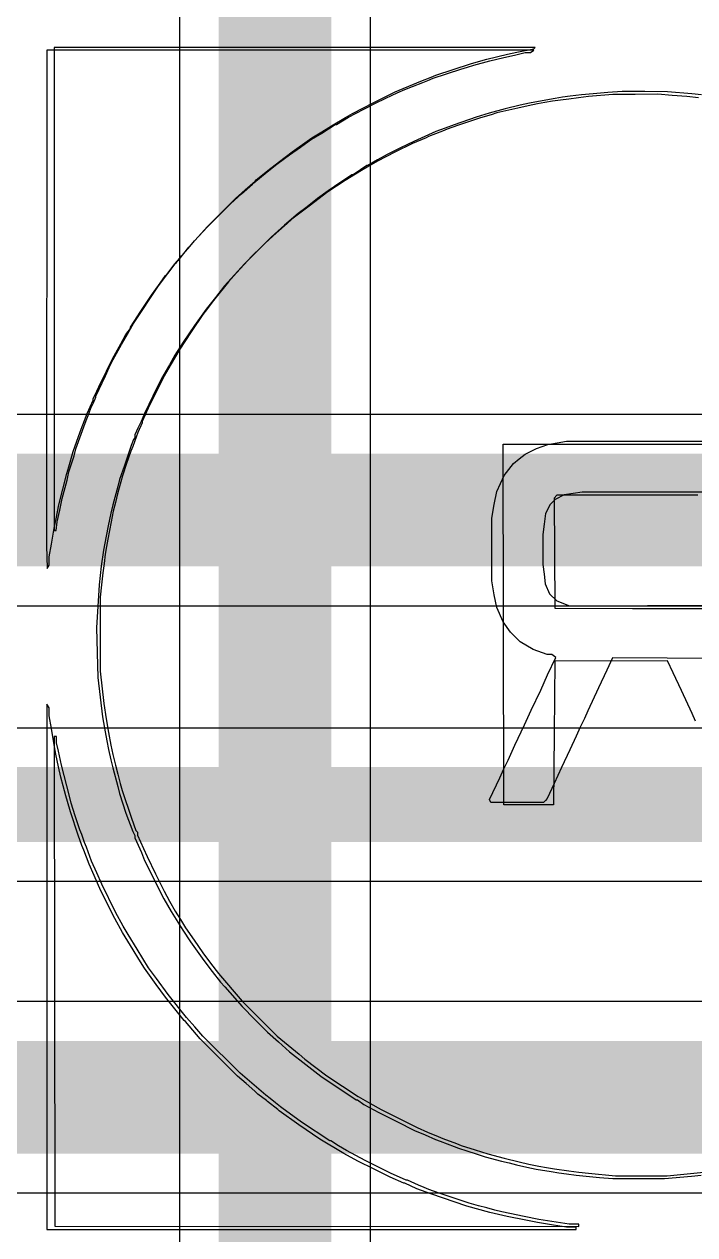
# Model space of a CAD drawing. Header units: inches. Extents: x -7 to 5163, y -3 to 5149.
# Drawn here: x 98.17 to 102.72, y 51.29 to 59.49 of the extents above; entities that cross this region are included whole.
import ezdxf

# ---------------------------------------------------------------- set-up
doc = ezdxf.new("R2010")
doc.units = ezdxf.units.IN
for name, color, linetype in [('Bottom Layer', 5, 'Continuous'), ('Bottom Overlay', 54, 'Continuous'), ('Top Layer', 1, 'Continuous'), ('Top Overlay', 2, 'Continuous')]:
    doc.layers.add(name, color=color, linetype=linetype)

# ---------------------------------------------------------------- blocks, each defined once
blk = doc.blocks.new('IMPORTED_IMAGE_B_1')
at = {"layer": 'Top Overlay'}
for p, q in [((5.9642, -6.0745), (5.9601, -9.4274)), ((7.6131, -6.0746), (5.9642, -6.0745)), ((5.9642, -6.0745), (5.9642, -6.0745)), ((9.2621, -6.0747), (7.6131, -6.0746)), ((7.6131, -6.0746), (7.6131, -6.0746)), ((8.8543, -6.175), (8.9641, -6.1462)), ((8.9641, -6.1462), (9.0111, -6.1347)), ((8.9641, -6.1462), (8.9641, -6.1462)), ((9.0111, -6.1347), (9.0582, -6.1231)), ((9.0111, -6.1347), (9.0111, -6.1347)), ((9.0582, -6.1231), (9.1307, -6.1067)), ((9.0582, -6.1231), (9.0582, -6.1231)), ((9.1307, -6.1067), (9.2031, -6.0902)), ((9.1307, -6.1067), (9.1307, -6.1067)), ((9.2031, -6.0902), (9.2386, -6.09)), ((9.2031, -6.0902), (9.2031, -6.0902)), ((9.2386, -6.09), (9.2621, -6.0747)), ((9.2386, -6.09), (9.2386, -6.09)), ((9.2621, -6.0747), (9.2621, -6.0747)), ((8.5797, -6.2635), (8.768, -6.2022)), ((8.768, -6.2022), (8.8111, -6.1886)), ((8.768, -6.2022), (8.768, -6.2022)), ((8.8111, -6.1886), (8.8543, -6.175)), ((8.8111, -6.1886), (8.8111, -6.1886)), ((8.8543, -6.175), (8.8543, -6.175)), ((8.4386, -6.3189), (8.5092, -6.2926)), ((8.5092, -6.2926), (8.5445, -6.2784)), ((8.5092, -6.2926), (8.5092, -6.2926)), ((8.5445, -6.2784), (8.5797, -6.2635)), ((8.5445, -6.2784), (8.5445, -6.2784)), ((8.5797, -6.2635), (8.5797, -6.2635)), ((8.2582, -6.398), (8.3366, -6.3631)), ((8.3366, -6.3631), (8.3876, -6.3412)), ((8.3366, -6.3631), (8.3366, -6.3631)), ((8.3876, -6.3412), (8.4386, -6.3189)), ((8.3876, -6.3412), (8.3876, -6.3412)), ((8.4386, -6.3189), (8.4386, -6.3189)), ((9.6307, -6.3885), (9.5641, -6.3966)), ((9.7954, -6.375), (9.6307, -6.3885)), ((9.6307, -6.3885), (9.6307, -6.3885)), ((9.9484, -6.3737), (9.7954, -6.375)), ((9.7954, -6.375), (9.7954, -6.375)), ((10.1013, -6.3724), (9.9484, -6.3737)), ((9.9484, -6.3737), (9.9484, -6.3737)), ((10.1993, -6.3805), (10.1013, -6.3724)), ((10.1013, -6.3724), (10.1013, -6.3724)), ((10.2974, -6.3887), (10.1993, -6.3805)), ((10.1993, -6.3805), (10.1993, -6.3805)), ((10.3758, -6.3968), (10.2974, -6.3887)), ((10.2974, -6.3887), (10.2974, -6.3887)), ((8.0072, -6.5271), (8.1092, -6.4724)), ((8.1092, -6.4724), (8.1837, -6.4352)), ((8.1092, -6.4724), (8.1092, -6.4724)), ((8.1837, -6.4352), (8.2582, -6.398)), ((8.1837, -6.4352), (8.1837, -6.4352)), ((8.2582, -6.398), (8.2582, -6.398)), ((9.1523, -6.4658), (9.0111, -6.4993)), ((9.2229, -6.4499), (9.1523, -6.4658)), ((9.1523, -6.4658), (9.1523, -6.4658)), ((9.2856, -6.4367), (9.2229, -6.4499)), ((9.2229, -6.4499), (9.2229, -6.4499)), ((9.3366, -6.4285), (9.2856, -6.4367)), ((9.2856, -6.4367), (9.2856, -6.4367)), ((9.3876, -6.4202), (9.3366, -6.4285)), ((9.3366, -6.4285), (9.3366, -6.4285)), ((9.4425, -6.4124), (9.3876, -6.4202)), ((9.3876, -6.4202), (9.3876, -6.4202)), ((9.4974, -6.4046), (9.4425, -6.4124)), ((9.4425, -6.4124), (9.4425, -6.4124)), ((9.5641, -6.3966), (9.4974, -6.4046)), ((9.4974, -6.4046), (9.4974, -6.4046)), ((9.5641, -6.3966), (9.5641, -6.3966)), ((7.9242, -6.5765), (7.9657, -6.5518)), ((7.9657, -6.5518), (8.0072, -6.5271)), ((7.9657, -6.5518), (7.9657, -6.5518)), ((8.0072, -6.5271), (8.0072, -6.5271)), ((8.9013, -6.5318), (8.7437, -6.5832)), ((8.9719, -6.5119), (8.9013, -6.5318)), ((8.9013, -6.5318), (8.9013, -6.5318)), ((9.0111, -6.4993), (8.9719, -6.5119)), ((8.9719, -6.5119), (8.9719, -6.5119)), ((9.0111, -6.4993), (9.0111, -6.4993)), ((7.7559, -6.677), (7.8268, -6.6362)), ((7.8268, -6.6362), (7.8715, -6.6064)), ((7.8268, -6.6362), (7.8268, -6.6362)), ((7.8715, -6.6064), (7.9161, -6.5765)), ((7.8715, -6.6064), (7.8715, -6.6064)), ((7.9161, -6.5765), (7.9161, -6.5765)), ((7.9161, -6.5765), (7.9242, -6.5765)), ((7.9242, -6.5765), (7.9242, -6.5765)), ((8.6425, -6.622), (8.5484, -6.6575)), ((8.6739, -6.6093), (8.6425, -6.622)), ((8.6425, -6.622), (8.6425, -6.622)), ((8.7437, -6.5832), (8.6739, -6.6093)), ((8.6739, -6.6093), (8.6739, -6.6093)), ((8.7437, -6.5832), (8.7437, -6.5832)), ((7.6815, -6.7298), (7.7559, -6.677)), ((7.7559, -6.677), (7.7559, -6.677)), ((8.4386, -6.7053), (8.3209, -6.7652)), ((8.5327, -6.668), (8.4386, -6.7053)), ((8.4386, -6.7053), (8.4386, -6.7053)), ((8.5484, -6.6575), (8.5327, -6.668)), ((8.5327, -6.668), (8.5327, -6.668)), ((8.5484, -6.6575), (8.5484, -6.6575)), ((7.5209, -6.8468), (7.6072, -6.7827)), ((7.6072, -6.7827), (7.6815, -6.7298)), ((7.6072, -6.7827), (7.6072, -6.7827)), ((7.6815, -6.7298), (7.6815, -6.7298)), ((8.3209, -6.7652), (8.2033, -6.8251)), ((8.3209, -6.7652), (8.3209, -6.7652)), ((7.4425, -6.9093), (7.5209, -6.8468)), ((7.5209, -6.8468), (7.5209, -6.8468)), ((8.1445, -6.8588), (8.0935, -6.8883)), ((8.2033, -6.8251), (8.1445, -6.8588)), ((8.1445, -6.8588), (8.1445, -6.8588)), ((8.2033, -6.8251), (8.2033, -6.8251)), ((7.3641, -6.9718), (7.4425, -6.9093)), ((7.4425, -6.9093), (7.4425, -6.9093)), ((7.9837, -6.9553), (7.9249, -6.9947)), ((8.0935, -6.8883), (7.9837, -6.9553)), ((7.9837, -6.9553), (7.9837, -6.9553)), ((8.0935, -6.8883), (8.0935, -6.8883)), ((7.2072, -7.1137), (7.2817, -7.0471)), ((7.2817, -7.0471), (7.3562, -6.9804)), ((7.2817, -7.0471), (7.2817, -7.0471)), ((7.3562, -6.9804), (7.3641, -6.9718)), ((7.3562, -6.9804), (7.3562, -6.9804)), ((7.3641, -6.9718), (7.3641, -6.9718)), ((7.866, -7.0341), (7.7484, -7.1224)), ((7.9249, -6.9947), (7.866, -7.0341)), ((7.866, -7.0341), (7.866, -7.0341)), ((7.9249, -6.9947), (7.9249, -6.9947)), ((7.0503, -7.2709), (7.2072, -7.1137)), ((7.2072, -7.1137), (7.2072, -7.1137)), ((7.7484, -7.1224), (7.6229, -7.2186)), ((7.7484, -7.1224), (7.7484, -7.1224)), ((6.964, -7.3647), (7.0503, -7.2709)), ((7.0503, -7.2709), (7.0503, -7.2709)), ((7.591, -7.2471), (7.517, -7.3137)), ((7.6229, -7.2186), (7.591, -7.2471)), ((7.591, -7.2471), (7.591, -7.2471)), ((7.6229, -7.2186), (7.6229, -7.2186)), ((6.9196, -7.4157), (6.964, -7.3647)), ((6.964, -7.3647), (6.964, -7.3647)), ((7.517, -7.3137), (7.4429, -7.3804)), ((7.517, -7.3137), (7.517, -7.3137)), ((6.8752, -7.4667), (6.9196, -7.4157)), ((6.9196, -7.4157), (6.9196, -7.4157)), ((7.4429, -7.3804), (7.3013, -7.5217)), ((7.4429, -7.3804), (7.4429, -7.3804)), ((6.7762, -7.5922), (6.8303, -7.5215)), ((6.8303, -7.5215), (6.8391, -7.5137)), ((6.8303, -7.5215), (6.8303, -7.5215)), ((6.8391, -7.5137), (6.8752, -7.4667)), ((6.8391, -7.5137), (6.8391, -7.5137)), ((6.8752, -7.4667), (6.8752, -7.4667)), ((7.3013, -7.5217), (7.2344, -7.5961)), ((7.3013, -7.5217), (7.3013, -7.5217)), ((6.7201, -7.6667), (6.7678, -7.6)), ((6.7678, -7.6), (6.7762, -7.5922)), ((6.7678, -7.6), (6.7678, -7.6)), ((6.7762, -7.5922), (6.7762, -7.5922)), ((7.2344, -7.5961), (7.1675, -7.6706)), ((7.2344, -7.5961), (7.2344, -7.5961)), ((6.6724, -7.7333), (6.7201, -7.6667)), ((6.7201, -7.6667), (6.7201, -7.6667)), ((7.1675, -7.6706), (7.1052, -7.749)), ((7.1675, -7.6706), (7.1675, -7.6706)), ((6.6006, -7.841), (6.6724, -7.7333)), ((6.6724, -7.7333), (6.6724, -7.7333)), ((7.1052, -7.749), (7.0429, -7.8274)), ((7.1052, -7.749), (7.1052, -7.749)), ((6.5288, -7.9486), (6.6006, -7.841)), ((6.6006, -7.841), (6.6006, -7.841)), ((7.0429, -7.8274), (6.9642, -7.9386)), ((7.0429, -7.8274), (7.0429, -7.8274)), ((6.5288, -7.9584), (6.5288, -7.9486)), ((6.5288, -7.9486), (6.5288, -7.9486)), ((6.9642, -7.9386), (6.8856, -8.0498)), ((6.9642, -7.9386), (6.9642, -7.9386)), ((6.4637, -8.0627), (6.4992, -8)), ((6.4992, -8), (6.5288, -7.9584)), ((6.4992, -8), (6.4992, -8)), ((6.5288, -7.9584), (6.5288, -7.9584)), ((6.4084, -8.1647), (6.4637, -8.0627)), ((6.4637, -8.0627), (6.4637, -8.0627)), ((6.8856, -8.0498), (6.8307, -8.14)), ((6.8856, -8.0498), (6.8856, -8.0498)), ((6.3674, -8.247), (6.4084, -8.1647)), ((6.4084, -8.1647), (6.4084, -8.1647)), ((6.8307, -8.14), (6.7931, -8.2039)), ((6.8307, -8.14), (6.8307, -8.14)), ((6.3264, -8.3294), (6.3674, -8.247)), ((6.3674, -8.247), (6.3674, -8.247)), ((6.7931, -8.2039), (6.7398, -8.298)), ((6.7931, -8.2039), (6.7931, -8.2039)), ((6.3021, -8.3825), (6.3264, -8.3294)), ((6.3264, -8.3294), (6.3264, -8.3294)), ((6.7398, -8.298), (6.6822, -8.4157)), ((6.7398, -8.298), (6.7398, -8.298)), ((6.2778, -8.4357), (6.3021, -8.3825)), ((6.2778, -8.4427), (6.2778, -8.4357)), ((6.2778, -8.4357), (6.2778, -8.4357)), ((6.3021, -8.3825), (6.3021, -8.3825)), ((6.6822, -8.4157), (6.6246, -8.5333)), ((6.6822, -8.4157), (6.6822, -8.4157)), ((6.2363, -8.5333), (6.2778, -8.4427)), ((6.2778, -8.4427), (6.2778, -8.4427)), ((6.1898, -8.6588), (6.2363, -8.5333)), ((6.2363, -8.5333), (6.2363, -8.5333)), ((6.6011, -8.5882), (6.5806, -8.6336)), ((6.6246, -8.5333), (6.6011, -8.5882)), ((6.6011, -8.5882), (6.6011, -8.5882)), ((6.6246, -8.5333), (6.6246, -8.5333)), ((6.1426, -8.7922), (6.1898, -8.6588)), ((6.1898, -8.6588), (6.1898, -8.6588)), ((6.5806, -8.6336), (6.5601, -8.6789)), ((6.5601, -8.6789), (6.5601, -8.6789)), ((6.5601, -8.6789), (6.5601, -8.6993)), ((6.5806, -8.6336), (6.5806, -8.6336)), ((6.5349, -8.7509), (6.52, -8.7922)), ((6.5497, -8.7097), (6.5349, -8.7509)), ((6.5349, -8.7509), (6.5349, -8.7509)), ((6.5601, -8.6993), (6.5497, -8.7097)), ((6.5497, -8.7097), (6.5497, -8.7097)), ((6.5601, -8.6993), (6.5601, -8.6993)), ((9.0582, -11.1843), (9.0542, -8.7412)), ((9.0542, -8.7412), (10.4778, -8.7415)), ((6.1118, -8.8941), (6.1426, -8.7922)), ((6.1426, -8.7922), (6.1426, -8.7922)), ((6.52, -8.7922), (6.4882, -8.8863)), ((6.52, -8.7922), (6.52, -8.7922)), ((6.0987, -8.9412), (6.1118, -8.8941)), ((6.1118, -8.8941), (6.1118, -8.8941)), ((6.4882, -8.8863), (6.4564, -8.9804)), ((6.4882, -8.8863), (6.4882, -8.8863)), ((6.0719, -9.047), (6.0987, -8.9412)), ((6.0987, -8.9412), (6.0987, -8.9412)), ((6.4564, -8.9804), (6.4436, -9.0274)), ((6.4564, -8.9804), (6.4564, -8.9804)), ((6.045, -9.1529), (6.0719, -9.047)), ((6.0719, -9.047), (6.0719, -9.047)), ((6.4436, -9.0274), (6.4099, -9.1529)), ((6.4436, -9.0274), (6.4436, -9.0274)), ((9.417, -9.0863), (9.3992, -9.1077)), ((10.3713, -9.0863), (9.417, -9.0863)), ((9.417, -9.0863), (9.417, -9.0863)), ((6.0255, -9.247), (6.045, -9.1529)), ((6.045, -9.1529), (6.045, -9.1529)), ((6.4099, -9.1529), (6.397, -9.2078)), ((6.4099, -9.1529), (6.4099, -9.1529)), ((9.3992, -9.1077), (9.3992, -9.1077)), ((9.3992, -9.1077), (9.4012, -9.4793)), ((6.0119, -9.3098), (6.0255, -9.247)), ((6.0255, -9.247), (6.0255, -9.247)), ((6.3875, -9.251), (6.378, -9.2941)), ((6.397, -9.2078), (6.3875, -9.251)), ((6.3875, -9.251), (6.3875, -9.251)), ((6.397, -9.2078), (6.397, -9.2078)), ((5.9943, -9.4196), (6.0119, -9.3098)), ((6.0119, -9.3098), (6.0119, -9.3098)), ((6.378, -9.2941), (6.3641, -9.3647)), ((6.378, -9.2941), (6.378, -9.2941)), ((5.9797, -9.5046), (5.9943, -9.4196)), ((5.9943, -9.4196), (5.9943, -9.4196)), ((6.3559, -9.4117), (6.3477, -9.4588)), ((6.3641, -9.3647), (6.3559, -9.4117)), ((6.3559, -9.4117), (6.3559, -9.4117)), ((6.3641, -9.3647), (6.3641, -9.3647)), ((5.9601, -9.4274), (5.9601, -9.4274)), ((5.9601, -9.4274), (5.9652, -9.5834)), ((5.9795, -9.5608), (5.9797, -9.5046)), ((5.9797, -9.5046), (5.9797, -9.5046)), ((6.3477, -9.4588), (6.3319, -9.5686)), ((6.3477, -9.4588), (6.3477, -9.4588)), ((9.4012, -9.4793), (9.4012, -9.4793)), ((9.4012, -9.4793), (9.4033, -9.851)), ((5.9652, -9.5834), (5.9795, -9.5608)), ((5.9652, -9.5834), (5.9652, -9.5834)), ((5.9795, -9.5608), (5.9795, -9.5608)), ((6.3319, -9.5686), (6.3172, -9.6941)), ((6.3319, -9.5686), (6.3319, -9.5686)), ((6.3172, -9.6941), (6.3, -9.9843)), ((6.3172, -9.6941), (6.3172, -9.6941)), ((9.4033, -9.851), (9.4033, -9.851)), ((9.4033, -9.851), (9.9303, -9.853)), ((9.9303, -9.853), (9.9303, -9.853)), ((9.9303, -9.853), (10.4573, -9.855)), ((6.3, -9.9843), (6.3, -9.9843)), ((6.3, -9.9843), (6.3097, -10.3215)), ((9.4033, -10.2117), (9.3993, -10.698)), ((10.1661, -10.2077), (9.4033, -10.2117)), ((10.2055, -10.2902), (10.1661, -10.2077)), ((6.3097, -10.3215), (6.3097, -10.3215)), ((6.3097, -10.3215), (6.3249, -10.4549)), ((10.2614, -10.4098), (10.2055, -10.2902)), ((6.3249, -10.4549), (6.3249, -10.4549)), ((6.3249, -10.4549), (6.3412, -10.5882)), ((10.333, -10.5657), (10.2614, -10.4098)), ((5.9643, -10.502), (5.9642, -12.2804)), ((5.9795, -10.5255), (5.9643, -10.502)), ((5.9643, -10.502), (5.9643, -10.502)), ((5.9797, -10.5817), (5.9795, -10.5255)), ((5.9795, -10.5255), (5.9795, -10.5255)), ((10.3569, -10.6176), (10.333, -10.5657)), ((5.9943, -10.6667), (5.9797, -10.5817)), ((5.9797, -10.5817), (5.9797, -10.5817)), ((6.3412, -10.5882), (6.3412, -10.5882)), ((6.3412, -10.5882), (6.3582, -10.6902)), ((6.0119, -10.7765), (5.9943, -10.6667)), ((5.9943, -10.6667), (5.9943, -10.6667)), ((6.3582, -10.6902), (6.3582, -10.6902)), ((6.3582, -10.6902), (6.3699, -10.749)), ((9.3993, -10.698), (9.3954, -11.1843)), ((6.0253, -10.8392), (6.0119, -10.7765)), ((6.0119, -10.7765), (6.0119, -10.7765)), ((6.3699, -10.749), (6.3699, -10.749)), ((6.3699, -10.749), (6.3816, -10.8078)), ((6.3816, -10.8078), (6.3816, -10.8078)), ((6.3816, -10.8078), (6.397, -10.8784)), ((6.0433, -10.9255), (6.0253, -10.8392)), ((6.0253, -10.8392), (6.0253, -10.8392)), ((6.397, -10.8784), (6.397, -10.8784)), ((6.397, -10.8784), (6.4099, -10.9333)), ((6.0592, -10.9961), (6.0433, -10.9255)), ((6.0433, -10.9255), (6.0433, -10.9255)), ((6.4099, -10.9333), (6.4099, -10.9333)), ((6.4099, -10.9333), (6.4436, -11.0588)), ((6.0739, -11.0549), (6.0592, -10.9961)), ((6.0592, -10.9961), (6.0592, -10.9961)), ((6.0914, -11.1215), (6.0739, -11.0549)), ((6.0739, -11.0549), (6.0739, -11.0549)), ((6.4436, -11.0588), (6.4436, -11.0588)), ((6.4436, -11.0588), (6.4564, -11.1059)), ((6.1034, -11.1608), (6.0914, -11.1215)), ((6.0914, -11.1215), (6.0914, -11.1215)), ((6.4564, -11.1059), (6.4564, -11.1059)), ((6.4564, -11.1059), (6.4993, -11.2392)), ((6.1234, -11.2313), (6.1034, -11.1608)), ((6.1034, -11.1608), (6.1034, -11.1608)), ((9.3954, -11.1843), (9.0582, -11.1843)), ((6.1747, -11.389), (6.1234, -11.2313)), ((6.1234, -11.2313), (6.1234, -11.2313)), ((6.4993, -11.2392), (6.4993, -11.2392)), ((6.4993, -11.2392), (6.5457, -11.3647)), ((6.2008, -11.4588), (6.1747, -11.389)), ((6.1747, -11.389), (6.1747, -11.389)), ((6.5457, -11.3647), (6.5457, -11.3647)), ((6.5457, -11.3647), (6.5601, -11.3919)), ((6.5601, -11.3919), (6.5601, -11.3919)), ((6.5601, -11.3919), (6.5601, -11.4074)), ((6.2135, -11.4902), (6.2008, -11.4588)), ((6.2008, -11.4588), (6.2008, -11.4588)), ((6.5601, -11.4074), (6.5601, -11.4074)), ((6.5601, -11.4074), (6.6044, -11.5059)), ((6.2491, -11.5843), (6.2135, -11.4902)), ((6.2135, -11.4902), (6.2135, -11.4902)), ((6.6044, -11.5059), (6.6044, -11.5059)), ((6.6044, -11.5059), (6.6258, -11.5608)), ((6.2837, -11.6627), (6.2491, -11.5843)), ((6.2491, -11.5843), (6.2491, -11.5843)), ((6.6258, -11.5608), (6.6258, -11.5608)), ((6.6258, -11.5608), (6.7562, -11.8196)), ((6.3284, -11.7647), (6.2837, -11.6627)), ((6.2837, -11.6627), (6.2837, -11.6627)), ((6.424, -11.9529), (6.3284, -11.7647)), ((6.3284, -11.7647), (6.3284, -11.7647)), ((6.7562, -11.8196), (6.7562, -11.8196)), ((6.7562, -11.8196), (6.805, -11.9059)), ((6.4761, -12.047), (6.424, -11.9529)), ((6.424, -11.9529), (6.424, -11.9529)), ((6.805, -11.9059), (6.805, -11.9059)), ((6.805, -11.9059), (6.8842, -12.0313)), ((6.5115, -12.1059), (6.4761, -12.047)), ((6.4761, -12.047), (6.4761, -12.047)), ((6.8842, -12.0313), (6.8842, -12.0313)), ((6.8842, -12.0313), (6.9357, -12.1098)), ((6.5469, -12.1647), (6.5115, -12.1059)), ((6.5115, -12.1059), (6.5115, -12.1059)), ((6.9357, -12.1098), (6.9357, -12.1098)), ((6.9357, -12.1098), (6.9813, -12.1738)), ((6.5859, -12.2274), (6.5469, -12.1647)), ((6.5469, -12.1647), (6.5469, -12.1647)), ((6.9813, -12.1738), (6.9813, -12.1738)), ((6.9813, -12.1738), (7.0268, -12.2378)), ((5.9642, -12.2804), (5.9641, -14.0588)), ((5.9642, -12.2804), (5.9642, -12.2804)), ((6.6249, -12.2902), (6.5859, -12.2274)), ((6.5859, -12.2274), (6.5859, -12.2274)), ((6.7041, -12.4), (6.6249, -12.2902)), ((6.6249, -12.2902), (6.6249, -12.2902)), ((7.0268, -12.2378), (7.0268, -12.2378)), ((7.0268, -12.2378), (7.0831, -12.311)), ((7.0831, -12.311), (7.0831, -12.311)), ((7.0831, -12.311), (7.1394, -12.3843)), ((6.7678, -12.4863), (6.7041, -12.4)), ((6.7041, -12.4), (6.7041, -12.4)), ((7.1394, -12.3843), (7.1394, -12.3843)), ((7.1394, -12.3843), (7.168, -12.4162)), ((7.168, -12.4162), (7.168, -12.4162)), ((7.168, -12.4162), (7.2852, -12.549)), ((6.8927, -12.6431), (6.7678, -12.4863)), ((6.7678, -12.4863), (6.7678, -12.4863)), ((7.2852, -12.549), (7.2852, -12.549)), ((7.2852, -12.549), (7.3717, -12.6356)), ((6.9013, -12.651), (6.8927, -12.6431)), ((6.8927, -12.6431), (6.8927, -12.6431)), ((7.0027, -12.7686), (6.9013, -12.651)), ((6.9013, -12.651), (6.9013, -12.651)), ((7.3717, -12.6356), (7.3717, -12.6356)), ((7.3717, -12.6356), (7.4582, -12.7222)), ((7.1285, -12.8942), (7.0027, -12.7686)), ((7.0027, -12.7686), (7.0027, -12.7686)), ((7.4582, -12.7222), (7.4582, -12.7222)), ((7.4582, -12.7222), (7.5327, -12.7887)), ((7.5327, -12.7887), (7.5327, -12.7887)), ((7.5327, -12.7887), (7.6072, -12.8553)), ((7.6072, -12.8553), (7.6072, -12.8553)), ((7.6072, -12.8553), (7.717, -12.9421)), ((7.2543, -13.0198), (7.1285, -12.8942)), ((7.1285, -12.8942), (7.1285, -12.8942)), ((7.717, -12.9421), (7.717, -12.9421)), ((7.717, -12.9421), (7.819, -13.0207)), ((7.3131, -13.0706), (7.2543, -13.0198)), ((7.2543, -13.0198), (7.2543, -13.0198)), ((7.819, -13.0207), (7.819, -13.0207)), ((7.819, -13.0207), (8.0578, -13.1804)), ((7.3719, -13.1214), (7.3131, -13.0706)), ((7.3131, -13.0706), (7.3131, -13.0706)), ((7.3929, -13.1414), (7.3719, -13.1214)), ((7.3719, -13.1214), (7.3719, -13.1214)), ((7.4503, -13.1842), (7.3929, -13.1414)), ((7.3929, -13.1414), (7.3929, -13.1414)), ((7.4582, -13.1925), (7.4503, -13.1842)), ((7.4503, -13.1842), (7.4503, -13.1842)), ((7.5288, -13.2466), (7.4582, -13.1925)), ((7.4582, -13.1925), (7.4582, -13.1925)), ((8.0578, -13.1804), (8.0578, -13.1804)), ((8.0578, -13.1804), (8.0675, -13.1804)), ((8.0675, -13.1804), (8.0675, -13.1804)), ((8.0675, -13.1804), (8.1108, -13.2112)), ((7.5366, -13.2551), (7.5288, -13.2466)), ((7.5288, -13.2466), (7.5288, -13.2466)), ((7.6699, -13.3504), (7.5366, -13.2551)), ((7.5366, -13.2551), (7.5366, -13.2551)), ((8.1108, -13.2112), (8.1108, -13.2112)), ((8.1108, -13.2112), (8.2111, -13.2669)), ((8.2111, -13.2669), (8.2111, -13.2669)), ((8.2111, -13.2669), (8.3327, -13.3277)), ((7.8126, -13.4458), (7.6699, -13.3504)), ((7.6699, -13.3504), (7.6699, -13.3504)), ((8.3327, -13.3277), (8.3327, -13.3277)), ((8.3327, -13.3277), (8.4543, -13.3885)), ((8.4543, -13.3885), (8.4543, -13.3885)), ((8.4543, -13.3885), (8.5248, -13.418)), ((8.5248, -13.418), (8.5248, -13.418)), ((8.5248, -13.418), (8.5954, -13.4486)), ((7.9758, -13.5436), (7.8126, -13.4458)), ((7.8126, -13.4458), (7.8126, -13.4458)), ((8.5954, -13.4486), (8.5954, -13.4486)), ((8.5954, -13.4486), (8.6268, -13.4612)), ((8.6268, -13.4612), (8.6268, -13.4612)), ((8.6268, -13.4612), (8.7209, -13.4956)), ((8.7209, -13.4956), (8.7209, -13.4956)), ((8.7209, -13.4956), (8.7523, -13.5087)), ((8.7523, -13.5087), (8.7523, -13.5087)), ((8.7523, -13.5087), (8.8072, -13.5255)), ((8.0699, -13.5959), (7.9758, -13.5436)), ((7.9758, -13.5436), (7.9758, -13.5436)), ((8.1797, -13.6502), (8.0699, -13.5959)), ((8.0699, -13.5959), (8.0699, -13.5959)), ((8.8072, -13.5255), (8.8072, -13.5255)), ((8.8072, -13.5255), (8.8699, -13.546)), ((8.8699, -13.546), (8.8699, -13.546)), ((8.8699, -13.546), (8.9327, -13.5664)), ((8.9327, -13.5664), (8.9327, -13.5664)), ((8.9327, -13.5664), (9.0425, -13.5949)), ((9.0425, -13.5949), (9.0425, -13.5949)), ((9.0425, -13.5949), (9.0935, -13.6076)), ((8.2895, -13.7044), (8.1797, -13.6502)), ((8.1797, -13.6502), (8.1797, -13.6502)), ((9.0935, -13.6076), (9.0935, -13.6076)), ((9.0935, -13.6076), (9.1445, -13.6203)), ((9.1445, -13.6203), (9.1445, -13.6203)), ((9.1445, -13.6203), (9.215, -13.6364)), ((9.215, -13.6364), (9.215, -13.6364)), ((9.215, -13.6364), (9.2778, -13.6496)), ((9.2778, -13.6496), (9.2778, -13.6496)), ((9.2778, -13.6496), (9.3797, -13.6659)), ((9.3797, -13.6659), (9.3797, -13.6659)), ((9.3797, -13.6659), (9.4307, -13.6738)), ((9.4307, -13.6738), (9.4307, -13.6738)), ((9.4307, -13.6738), (9.4817, -13.6818)), ((9.4817, -13.6818), (9.4817, -13.6818)), ((9.4817, -13.6818), (9.5484, -13.6896)), ((8.3802, -13.7451), (8.2895, -13.7044)), ((8.2895, -13.7044), (8.2895, -13.7044)), ((8.3871, -13.7451), (8.3802, -13.7451)), ((8.3802, -13.7451), (8.3802, -13.7451)), ((8.4699, -13.7829), (8.3871, -13.7451)), ((8.3871, -13.7451), (8.3871, -13.7451)), ((9.5484, -13.6896), (9.5484, -13.6896)), ((9.5484, -13.6896), (9.615, -13.6973)), ((9.615, -13.6973), (9.615, -13.6973)), ((9.615, -13.6973), (9.7061, -13.7055)), ((9.7061, -13.7055), (9.7061, -13.7055)), ((9.7061, -13.7055), (9.7972, -13.7137)), ((9.7972, -13.7137), (9.7972, -13.7137)), ((9.7972, -13.7137), (10.1466, -13.7137)), ((10.1466, -13.7137), (10.3288, -13.6973)), ((10.1466, -13.7137), (10.1466, -13.7137)), ((10.3288, -13.6973), (10.3954, -13.6896)), ((10.3288, -13.6973), (10.3288, -13.6973)), ((8.5641, -13.8173), (8.4699, -13.7829)), ((8.4699, -13.7829), (8.4699, -13.7829)), ((8.8072, -13.8999), (8.5641, -13.8173)), ((8.5641, -13.8173), (8.5641, -13.8173)), ((8.9641, -13.9436), (8.8072, -13.8999)), ((8.8072, -13.8999), (8.8072, -13.8999)), ((9.0229, -13.9568), (8.9641, -13.9436)), ((8.9641, -13.9436), (8.9641, -13.9436)), ((9.0817, -13.9706), (9.0229, -13.9568)), ((9.0229, -13.9568), (9.0229, -13.9568)), ((9.2072, -13.996), (9.0817, -13.9706)), ((9.0817, -13.9706), (9.0817, -13.9706)), ((9.2856, -14.0106), (9.2072, -13.996)), ((9.2072, -13.996), (9.2072, -13.996)), ((9.3954, -14.0281), (9.2856, -14.0106)), ((9.2856, -14.0106), (9.2856, -14.0106)), ((5.9641, -14.0588), (5.9641, -14.0588)), ((5.9641, -14.0588), (9.5484, -14.0588)), ((9.4827, -14.0431), (9.3954, -14.0281)), ((9.3954, -14.0281), (9.3954, -14.0281)), ((9.5484, -14.0431), (9.4827, -14.0431)), ((9.4827, -14.0431), (9.4827, -14.0431)), ((9.5484, -14.0588), (9.5484, -14.0431)), ((9.5484, -14.0431), (9.5484, -14.0431)), ((9.5484, -14.0588), (9.5484, -14.0588))]:
    blk.add_line(p, q, dxfattribs=at)
blk = doc.blocks.new('IMPORTED_IMAGE_B_2')
at = {"layer": 'Bottom Overlay'}
for p, q in [((9.3052, -6.0745), (6.0477, -6.0745)), ((6.0477, -6.0745), (6.0477, -6.0745)), ((6.0477, -6.0745), (6.0477, -7.7098)), ((8.9771, -6.1543), (9.1183, -6.1207)), ((9.1183, -6.1207), (9.181, -6.1062)), ((9.1183, -6.1207), (9.1183, -6.1207)), ((9.181, -6.1062), (9.2962, -6.0835)), ((9.181, -6.1062), (9.181, -6.1062)), ((9.2962, -6.0835), (9.3052, -6.0745)), ((9.2962, -6.0835), (9.2962, -6.0835)), ((9.3052, -6.0745), (9.3052, -6.0745)), ((8.632, -6.2634), (8.8673, -6.1865)), ((8.8673, -6.1865), (8.9222, -6.1704)), ((8.8673, -6.1865), (8.8673, -6.1865)), ((8.9222, -6.1704), (8.9771, -6.1543)), ((8.9222, -6.1704), (8.9222, -6.1704)), ((8.9771, -6.1543), (8.9771, -6.1543)), ((8.3575, -6.3759), (8.5301, -6.3031)), ((8.5301, -6.3031), (8.6006, -6.277)), ((8.5301, -6.3031), (8.5301, -6.3031)), ((8.6006, -6.277), (8.632, -6.2634)), ((8.6006, -6.277), (8.6006, -6.277)), ((8.632, -6.2634), (8.632, -6.2634)), ((8.2124, -6.449), (8.3575, -6.3759)), ((8.3575, -6.3759), (8.3575, -6.3759)), ((9.6987, -6.3887), (9.6202, -6.3968)), ((9.7967, -6.3805), (9.6987, -6.3887)), ((9.6987, -6.3887), (9.6987, -6.3887)), ((9.8947, -6.3724), (9.7967, -6.3805)), ((9.7967, -6.3805), (9.7967, -6.3805)), ((10.0477, -6.3737), (9.8947, -6.3724)), ((9.8947, -6.3724), (9.8947, -6.3724)), ((10.2006, -6.375), (10.0477, -6.3737)), ((10.0477, -6.3737), (10.0477, -6.3737)), ((10.3654, -6.3885), (10.2006, -6.375)), ((10.2006, -6.375), (10.2006, -6.375)), ((10.432, -6.3966), (10.3654, -6.3885)), ((10.3654, -6.3885), (10.3654, -6.3885)), ((8.0673, -6.522), (8.2124, -6.449)), ((8.2124, -6.449), (8.2124, -6.449)), ((9.2046, -6.4659), (9.1026, -6.4913)), ((9.2673, -6.4523), (9.2046, -6.4659)), ((9.2046, -6.4659), (9.2046, -6.4659)), ((9.3536, -6.4362), (9.2673, -6.4523)), ((9.2673, -6.4523), (9.2673, -6.4523)), ((9.4399, -6.4201), (9.3536, -6.4362)), ((9.3536, -6.4362), (9.3536, -6.4362)), ((9.4908, -6.4125), (9.4399, -6.4201)), ((9.4399, -6.4201), (9.4399, -6.4201)), ((9.5418, -6.4049), (9.4908, -6.4125)), ((9.4908, -6.4125), (9.4908, -6.4125)), ((9.6202, -6.3968), (9.5418, -6.4049)), ((9.5418, -6.4049), (9.5418, -6.4049)), ((9.6202, -6.3968), (9.6202, -6.3968)), ((7.9261, -6.6056), (8.0203, -6.5494)), ((8.0203, -6.5494), (8.0673, -6.522)), ((8.0203, -6.5494), (8.0203, -6.5494)), ((8.0673, -6.522), (8.0673, -6.522)), ((8.9065, -6.5472), (8.7575, -6.5984)), ((8.9928, -6.5201), (8.9065, -6.5472)), ((8.9065, -6.5472), (8.9065, -6.5472)), ((9.1026, -6.4913), (8.9928, -6.5201)), ((8.9928, -6.5201), (8.9928, -6.5201)), ((9.1026, -6.4913), (9.1026, -6.4913)), ((7.8595, -6.6466), (7.9261, -6.6056)), ((7.9261, -6.6056), (7.9261, -6.6056)), ((8.6948, -6.6216), (8.632, -6.6448)), ((8.7575, -6.5984), (8.6948, -6.6216)), ((8.6948, -6.6216), (8.6948, -6.6216)), ((8.7575, -6.5984), (8.7575, -6.5984)), ((7.6595, -6.7829), (7.7928, -6.6876)), ((7.7928, -6.6876), (7.8595, -6.6466)), ((7.7928, -6.6876), (7.7928, -6.6876)), ((7.8595, -6.6466), (7.8595, -6.6466)), ((8.483, -6.7111), (8.3928, -6.7553)), ((8.5575, -6.6784), (8.483, -6.7111)), ((8.483, -6.7111), (8.483, -6.7111)), ((8.632, -6.6448), (8.5575, -6.6784)), ((8.5575, -6.6784), (8.5575, -6.6784)), ((8.632, -6.6448), (8.632, -6.6448)), ((7.5732, -6.8468), (7.6595, -6.7829)), ((7.6595, -6.7829), (7.6595, -6.7829)), ((8.3026, -6.7995), (8.2373, -6.837)), ((8.3928, -6.7553), (8.3026, -6.7995)), ((8.3026, -6.7995), (8.3026, -6.7995)), ((8.3928, -6.7553), (8.3928, -6.7553)), ((7.4948, -6.9093), (7.5732, -6.8468)), ((7.5732, -6.8468), (7.5732, -6.8468)), ((8.1645, -6.8745), (8.0721, -6.9372)), ((8.172, -6.8745), (8.1645, -6.8745)), ((8.1645, -6.8745), (8.1645, -6.8745)), ((8.2373, -6.837), (8.172, -6.8745)), ((8.172, -6.8745), (8.172, -6.8745)), ((8.2373, -6.837), (8.2373, -6.837)), ((7.4163, -6.9718), (7.4948, -6.9093)), ((7.4948, -6.9093), (7.4948, -6.9093)), ((8.0629, -6.9372), (7.9827, -6.992)), ((8.0721, -6.9372), (8.0629, -6.9372)), ((8.0629, -6.9372), (8.0629, -6.9372)), ((8.0721, -6.9372), (8.0721, -6.9372)), ((7.2752, -7.098), (7.3418, -7.0392)), ((7.3418, -7.0392), (7.4085, -6.9804)), ((7.3418, -7.0392), (7.3418, -7.0392)), ((7.4085, -6.9804), (7.4163, -6.9718)), ((7.4085, -6.9804), (7.4085, -6.9804)), ((7.4163, -6.9718), (7.4163, -6.9718)), ((7.9026, -7.0467), (7.832, -7.0971)), ((7.9827, -6.992), (7.9026, -7.0467)), ((7.9026, -7.0467), (7.9026, -7.0467)), ((7.9827, -6.992), (7.9827, -6.992)), ((7.181, -7.1922), (7.2752, -7.098)), ((7.2752, -7.098), (7.2752, -7.098)), ((7.832, -7.0971), (7.7524, -7.1608)), ((7.832, -7.0971), (7.832, -7.0971)), ((7.0869, -7.2863), (7.181, -7.1922)), ((7.181, -7.1922), (7.181, -7.1922)), ((7.6993, -7.2), (7.6088, -7.2794)), ((7.7524, -7.1608), (7.6993, -7.2)), ((7.6993, -7.2), (7.6993, -7.2)), ((7.7524, -7.1608), (7.7524, -7.1608)), ((7.0239, -7.3569), (7.0869, -7.2863)), ((7.0869, -7.2863), (7.0869, -7.2863)), ((7.6088, -7.2794), (7.5183, -7.3588)), ((7.6088, -7.2794), (7.6088, -7.2794)), ((6.9609, -7.4274), (7.0239, -7.3569)), ((7.0239, -7.3569), (7.0239, -7.3569)), ((7.5183, -7.3588), (7.4516, -7.4248)), ((7.5183, -7.3588), (7.5183, -7.3588)), ((6.8911, -7.5137), (6.9609, -7.4274)), ((6.9609, -7.4274), (6.9609, -7.4274)), ((7.4516, -7.4248), (7.385, -7.4907)), ((7.4516, -7.4248), (7.4516, -7.4248)), ((6.8179, -7.6055), (6.8815, -7.5215)), ((6.8815, -7.5215), (6.8911, -7.5137)), ((6.8815, -7.5215), (6.8815, -7.5215)), ((6.8911, -7.5137), (6.8911, -7.5137)), ((7.385, -7.4907), (7.334, -7.5455)), ((7.385, -7.4907), (7.385, -7.4907)), ((6.7543, -7.6894), (6.8179, -7.6055)), ((6.8179, -7.6055), (6.8179, -7.6055)), ((7.283, -7.6003), (7.2276, -7.6627)), ((7.334, -7.5455), (7.283, -7.6003)), ((7.283, -7.6003), (7.283, -7.6003)), ((7.334, -7.5455), (7.334, -7.5455)), ((6.584, -7.9451), (6.7543, -7.6894)), ((6.7543, -7.6894), (6.7543, -7.6894)), ((7.2276, -7.6627), (7.1261, -7.7895)), ((7.2276, -7.6627), (7.2276, -7.6627)), ((6.0477, -7.7098), (6.0477, -7.7098)), ((6.0477, -7.7098), (6.0477, -9.3451)), ((7.0869, -7.842), (7.0539, -7.8824)), ((7.1261, -7.7895), (7.0869, -7.842)), ((7.0869, -7.842), (7.0869, -7.842)), ((7.1261, -7.7895), (7.1261, -7.7895)), ((6.5439, -8.0157), (6.584, -7.9451)), ((6.584, -7.9451), (6.584, -7.9451)), ((7.0539, -7.8824), (6.9759, -8)), ((7.0539, -7.8824), (7.0539, -7.8824)), ((6.5039, -8.0863), (6.5439, -8.0157)), ((6.5439, -8.0157), (6.5439, -8.0157)), ((6.9759, -8), (6.8979, -8.1176)), ((6.9759, -8), (6.9759, -8)), ((6.4476, -8.1882), (6.5039, -8.0863)), ((6.5039, -8.0863), (6.5039, -8.0863)), ((6.4211, -8.2431), (6.4476, -8.1882)), ((6.4476, -8.1882), (6.4476, -8.1882)), ((6.8979, -8.1176), (6.8333, -8.2274)), ((6.8979, -8.1176), (6.8979, -8.1176)), ((6.3946, -8.298), (6.4211, -8.2431)), ((6.4211, -8.2431), (6.4211, -8.2431)), ((6.8333, -8.2274), (6.7933, -8.298)), ((6.8333, -8.2274), (6.8333, -8.2274)), ((6.3301, -8.435), (6.3946, -8.298)), ((6.3946, -8.298), (6.3946, -8.298)), ((6.7933, -8.298), (6.6844, -8.5176)), ((6.7933, -8.298), (6.7933, -8.298)), ((6.3301, -8.4433), (6.3301, -8.435)), ((6.3301, -8.435), (6.3301, -8.435)), ((6.2845, -8.549), (6.2971, -8.5176)), ((6.2971, -8.5176), (6.3136, -8.4805)), ((6.2971, -8.5176), (6.2971, -8.5176)), ((6.3136, -8.4805), (6.3301, -8.4433)), ((6.3136, -8.4805), (6.3136, -8.4805)), ((6.3301, -8.4433), (6.3301, -8.4433)), ((6.6844, -8.5176), (6.6438, -8.6083)), ((6.6844, -8.5176), (6.6844, -8.5176)), ((6.2574, -8.6196), (6.2845, -8.549)), ((6.2845, -8.549), (6.2845, -8.549)), ((6.1954, -8.7922), (6.2574, -8.6196)), ((6.2574, -8.6196), (6.2574, -8.6196)), ((6.6142, -8.6824), (6.5795, -8.7765)), ((6.6438, -8.6159), (6.6142, -8.6824)), ((6.6142, -8.6824), (6.6142, -8.6824)), ((6.6438, -8.6083), (6.6438, -8.6083)), ((6.6438, -8.6083), (6.6438, -8.6159)), ((6.6438, -8.6159), (6.6438, -8.6159)), ((9.3144, -8.7898), (9.3921, -8.7638)), ((9.3921, -8.7638), (9.4552, -8.7526)), ((9.4552, -8.7526), (9.5183, -8.7415)), ((9.5183, -8.7415), (10.9419, -8.7412)), ((6.1482, -8.949), (6.1823, -8.8392)), ((6.1823, -8.8392), (6.1954, -8.7922)), ((6.1823, -8.8392), (6.1823, -8.8392)), ((6.1954, -8.7922), (6.1954, -8.7922)), ((6.566, -8.8078), (6.5386, -8.8912)), ((6.5795, -8.7765), (6.566, -8.8078)), ((6.566, -8.8078), (6.566, -8.8078)), ((6.5795, -8.7765), (6.5795, -8.7765)), ((9.1977, -8.8596), (9.2375, -8.828)), ((9.2375, -8.828), (9.3144, -8.7898)), ((6.5386, -8.8912), (6.5112, -8.9746)), ((6.5386, -8.8912), (6.5386, -8.8912)), ((9.0963, -8.9726), (9.1579, -8.8913)), ((9.1579, -8.8913), (9.1977, -8.8596)), ((6.1023, -9.1294), (6.1352, -9.0039)), ((6.1352, -9.0039), (6.1482, -8.949)), ((6.1352, -9.0039), (6.1352, -9.0039)), ((6.1482, -8.949), (6.1482, -8.949)), ((6.5112, -8.9746), (6.4778, -9.098)), ((6.5112, -8.9746), (6.5112, -8.9746)), ((9.0462, -9.0824), (9.0963, -8.9726)), ((9.0281, -9.1686), (9.0462, -9.0824)), ((9.5637, -9.0952), (9.5026, -9.1041)), ((9.6248, -9.0863), (9.5637, -9.0952)), ((9.5637, -9.0952), (9.5637, -9.0952)), ((10.5791, -9.0863), (9.6248, -9.0863)), ((9.6248, -9.0863), (9.6248, -9.0863)), ((6.0856, -9.2078), (6.1023, -9.1294)), ((6.1023, -9.1294), (6.1023, -9.1294)), ((6.4624, -9.1569), (6.4471, -9.2157)), ((6.4778, -9.098), (6.4624, -9.1569)), ((6.4624, -9.1569), (6.4624, -9.1569)), ((6.4778, -9.098), (6.4778, -9.098)), ((9.0124, -9.2617), (9.0281, -9.1686)), ((9.406, -9.1704), (9.3749, -9.2314)), ((9.4417, -9.1347), (9.406, -9.1704)), ((9.406, -9.1704), (9.406, -9.1704)), ((9.5026, -9.1041), (9.4417, -9.1347)), ((9.4417, -9.1347), (9.4417, -9.1347)), ((9.5026, -9.1041), (9.5026, -9.1041)), ((6.069, -9.2863), (6.0856, -9.2078)), ((6.0856, -9.2078), (6.0856, -9.2078)), ((6.4471, -9.2157), (6.434, -9.2863)), ((6.4471, -9.2157), (6.4471, -9.2157)), ((9.3749, -9.2314), (9.3662, -9.302)), ((9.3749, -9.2314), (9.3749, -9.2314)), ((6.0617, -9.3451), (6.069, -9.2863)), ((6.069, -9.2863), (6.069, -9.2863)), ((6.434, -9.2863), (6.4222, -9.3451)), ((6.434, -9.2863), (6.434, -9.2863)), ((9.0124, -9.6873), (9.0124, -9.2617)), ((9.3662, -9.302), (9.3576, -9.3725)), ((9.3662, -9.302), (9.3662, -9.302)), ((6.0477, -9.3451), (6.0477, -9.3451)), ((6.0477, -9.3451), (6.0617, -9.3451)), ((6.0617, -9.3451), (6.0617, -9.3451)), ((6.4104, -9.4039), (6.402, -9.4549)), ((6.4222, -9.3451), (6.4104, -9.4039)), ((6.4104, -9.4039), (6.4104, -9.4039)), ((6.4222, -9.3451), (6.4222, -9.3451)), ((9.3576, -9.3725), (9.3575, -9.5769)), ((9.3576, -9.3725), (9.3576, -9.3725)), ((6.3936, -9.5059), (6.3856, -9.5686)), ((6.402, -9.4549), (6.3936, -9.5059)), ((6.3936, -9.5059), (6.3936, -9.5059)), ((6.402, -9.4549), (6.402, -9.4549)), ((6.3856, -9.5686), (6.3776, -9.6313)), ((6.3856, -9.5686), (6.3856, -9.5686)), ((9.3575, -9.5769), (9.3575, -9.5769)), ((9.3575, -9.5769), (9.3656, -9.6413)), ((6.3776, -9.6313), (6.3681, -9.7137)), ((6.3776, -9.6313), (6.3776, -9.6313)), ((9.3656, -9.6413), (9.3656, -9.6413)), ((9.3656, -9.6413), (9.3736, -9.7056)), ((6.3681, -9.7137), (6.3586, -9.7961)), ((6.3681, -9.7137), (6.3681, -9.7137)), ((9.0281, -9.7804), (9.0124, -9.6873)), ((9.3736, -9.7056), (9.3736, -9.7056)), ((9.3736, -9.7056), (9.4027, -9.7734)), ((6.3586, -9.7961), (6.3586, -9.7961)), ((6.3586, -9.7961), (6.3595, -10.298)), ((9.0464, -9.8667), (9.0281, -9.7804)), ((9.4027, -9.7734), (9.4027, -9.7734)), ((9.4027, -9.7734), (9.4517, -9.8224)), ((9.4517, -9.8224), (9.4517, -9.8224)), ((9.4517, -9.8224), (9.5388, -9.855)), ((9.0894, -9.9637), (9.0464, -9.8667)), ((9.5388, -9.855), (10.0658, -9.853)), ((9.5388, -9.855), (9.5388, -9.855)), ((10.0658, -9.853), (10.5928, -9.851)), ((10.0658, -9.853), (10.0658, -9.853)), ((9.1377, -10.0338), (9.0894, -9.9637)), ((9.2046, -10.0995), (9.1377, -10.0338)), ((9.2925, -10.1511), (9.2046, -10.0995)), ((9.386, -10.1843), (9.2925, -10.1511)), ((9.4173, -10.1843), (9.386, -10.1843)), ((9.3896, -10.3236), (9.4458, -10.2052)), ((9.4458, -10.2052), (9.4173, -10.1843)), ((9.83, -10.2077), (9.7906, -10.2902)), ((10.5928, -10.2117), (9.83, -10.2077)), ((6.3595, -10.298), (6.3595, -10.298)), ((6.3595, -10.298), (6.3849, -10.5176)), ((9.3662, -10.3745), (9.3896, -10.3236)), ((9.7906, -10.2902), (9.7347, -10.4098)), ((9.3429, -10.4255), (9.3662, -10.3745)), ((9.278, -10.5627), (9.3429, -10.4255)), ((9.7347, -10.4098), (9.663, -10.5657)), ((6.3849, -10.5176), (6.3849, -10.5176)), ((6.3849, -10.5176), (6.4, -10.6196)), ((9.2331, -10.6608), (9.278, -10.5627)), ((9.663, -10.5657), (9.6391, -10.6176)), ((6.4, -10.6196), (6.4, -10.6196)), ((6.4, -10.6196), (6.4156, -10.7137)), ((9.6391, -10.6176), (9.6112, -10.6774)), ((6.4156, -10.7137), (6.4156, -10.7137)), ((6.4156, -10.7137), (6.432, -10.8)), ((9.1682, -10.798), (9.2331, -10.6608)), ((9.6112, -10.6774), (9.5831, -10.7372)), ((6.0634, -10.7412), (6.0477, -10.7412)), ((6.0477, -10.7412), (6.0477, -10.7412)), ((6.0477, -10.7412), (6.0516, -14.0549)), ((6.0634, -10.7825), (6.0634, -10.7412)), ((6.0634, -10.7412), (6.0634, -10.7412)), ((6.078, -10.8392), (6.0634, -10.7825)), ((6.0634, -10.7825), (6.0634, -10.7825)), ((6.432, -10.8), (6.432, -10.8)), ((6.432, -10.8), (6.4462, -10.8627)), ((9.1215, -10.9), (9.1682, -10.798)), ((9.5831, -10.7372), (9.5397, -10.8313)), ((6.0973, -10.9333), (6.078, -10.8392)), ((6.078, -10.8392), (6.078, -10.8392)), ((6.4462, -10.8627), (6.4462, -10.8627)), ((6.4462, -10.8627), (6.4622, -10.9333)), ((9.0935, -10.9598), (9.1215, -10.9)), ((9.5397, -10.8313), (9.4837, -10.951)), ((6.151, -11.1451), (6.0973, -10.9333)), ((6.0973, -10.9333), (6.0973, -10.9333)), ((6.4622, -10.9333), (6.4622, -10.9333)), ((6.4622, -10.9333), (6.479, -10.9961)), ((9.0655, -11.0196), (9.0935, -10.9598)), ((9.4837, -10.951), (9.4344, -11.0588)), ((6.479, -10.9961), (6.479, -10.9961)), ((6.479, -10.9961), (6.4958, -11.0588)), ((6.4958, -11.0588), (6.4958, -11.0588)), ((6.4958, -11.0588), (6.5087, -11.1059)), ((8.996, -11.1671), (9.0655, -11.0196)), ((9.4344, -11.0588), (9.3863, -11.1608)), ((6.1639, -11.1922), (6.151, -11.1451)), ((6.151, -11.1451), (6.151, -11.1451)), ((6.5087, -11.1059), (6.5087, -11.1059)), ((6.5087, -11.1059), (6.5722, -11.2941)), ((6.19, -11.2784), (6.1639, -11.1922)), ((6.1639, -11.1922), (6.1639, -11.1922)), ((9.0041, -11.1882), (8.996, -11.1671)), ((9.3629, -11.1882), (9.0041, -11.1882)), ((9.3746, -11.1745), (9.3629, -11.1882)), ((9.3863, -11.1608), (9.3746, -11.1745)), ((9.3746, -11.1745), (9.3746, -11.1745)), ((6.2213, -11.3725), (6.19, -11.2784)), ((6.19, -11.2784), (6.19, -11.2784)), ((6.5722, -11.2941), (6.5722, -11.2941)), ((6.5722, -11.2941), (6.602, -11.3765)), ((6.2344, -11.4039), (6.2213, -11.3725)), ((6.2213, -11.3725), (6.2213, -11.3725)), ((6.602, -11.3765), (6.602, -11.3765)), ((6.602, -11.3765), (6.6124, -11.3869)), ((6.6124, -11.3869), (6.6124, -11.3869)), ((6.6124, -11.3869), (6.6124, -11.4074)), ((6.2532, -11.4588), (6.2344, -11.4039)), ((6.2344, -11.4039), (6.2344, -11.4039)), ((6.2658, -11.4902), (6.2532, -11.4588)), ((6.2532, -11.4588), (6.2532, -11.4588)), ((6.6124, -11.4074), (6.6124, -11.4074)), ((6.6124, -11.4074), (6.6329, -11.4527)), ((6.6329, -11.4527), (6.6329, -11.4527)), ((6.6329, -11.4527), (6.6533, -11.498)), ((6.3014, -11.5843), (6.2658, -11.4902)), ((6.2658, -11.4902), (6.2658, -11.4902)), ((6.6533, -11.498), (6.6533, -11.498)), ((6.6533, -11.498), (6.6768, -11.5529)), ((6.6768, -11.5529), (6.6768, -11.5529)), ((6.6768, -11.5529), (6.7345, -11.6706)), ((6.3362, -11.6627), (6.3014, -11.5843)), ((6.3014, -11.5843), (6.3014, -11.5843)), ((6.3707, -11.7411), (6.3362, -11.6627)), ((6.3362, -11.6627), (6.3362, -11.6627)), ((6.7345, -11.6706), (6.7345, -11.6706)), ((6.7345, -11.6706), (6.7921, -11.7882)), ((6.4636, -11.9294), (6.3707, -11.7411)), ((6.3707, -11.7411), (6.3707, -11.7411)), ((6.7921, -11.7882), (6.7921, -11.7882)), ((6.7921, -11.7882), (6.8297, -11.8554)), ((6.8297, -11.8554), (6.8297, -11.8554)), ((6.8297, -11.8554), (6.8673, -11.9226)), ((6.5159, -12.0235), (6.4636, -11.9294)), ((6.4636, -11.9294), (6.4636, -11.9294)), ((6.8673, -11.9226), (6.8673, -11.9226)), ((6.8673, -11.9226), (6.9026, -11.9792)), ((6.5482, -12.0802), (6.5159, -12.0235)), ((6.5159, -12.0235), (6.5159, -12.0235)), ((6.9026, -11.9792), (6.9026, -11.9792)), ((6.9026, -11.9792), (6.9379, -12.0359)), ((6.9379, -12.0359), (6.9379, -12.0359)), ((6.9379, -12.0359), (6.9961, -12.1199)), ((6.6099, -12.1804), (6.5482, -12.0802)), ((6.5482, -12.0802), (6.5482, -12.0802)), ((6.9961, -12.1199), (6.9961, -12.1199)), ((6.9961, -12.1199), (7.0543, -12.2039)), ((6.6489, -12.2431), (6.6099, -12.1804)), ((6.6099, -12.1804), (6.6099, -12.1804)), ((7.0543, -12.2039), (7.0543, -12.2039)), ((7.0543, -12.2039), (7.1072, -12.2745)), ((6.6878, -12.3059), (6.6489, -12.2431)), ((6.6489, -12.2431), (6.6489, -12.2431)), ((7.1072, -12.2745), (7.1072, -12.2745)), ((7.1072, -12.2745), (7.1601, -12.3451)), ((6.7418, -12.3784), (6.6878, -12.3059)), ((6.6878, -12.3059), (6.6878, -12.3059)), ((7.1601, -12.3451), (7.1601, -12.3451)), ((7.1601, -12.3451), (7.3214, -12.5333)), ((6.8195, -12.4863), (6.7418, -12.3784)), ((6.7418, -12.3784), (6.7418, -12.3784)), ((6.945, -12.6431), (6.8195, -12.4863)), ((6.8195, -12.4863), (6.8195, -12.4863)), ((7.3214, -12.5333), (7.3214, -12.5333)), ((7.3214, -12.5333), (7.5578, -12.7686)), ((7, -12.7059), (6.945, -12.6431)), ((6.945, -12.6431), (6.945, -12.6431)), ((7.055, -12.7686), (7, -12.7059)), ((7, -12.7059), (7, -12.7059)), ((7.3065, -13.0205), (7.055, -12.7686)), ((7.055, -12.7686), (7.055, -12.7686)), ((7.5578, -12.7686), (7.5578, -12.7686)), ((7.5578, -12.7686), (7.6322, -12.8304)), ((7.6322, -12.8304), (7.6322, -12.8304)), ((7.6322, -12.8304), (7.7065, -12.8921)), ((7.7065, -12.8921), (7.7065, -12.8921)), ((7.7065, -12.8921), (7.7458, -12.9255)), ((7.7458, -12.9255), (7.7458, -12.9255)), ((7.7458, -12.9255), (7.8203, -12.9813)), ((7.4808, -13.1686), (7.3065, -13.0205)), ((7.3065, -13.0205), (7.3065, -13.0205)), ((7.8203, -12.9813), (7.8203, -12.9813)), ((7.8203, -12.9813), (7.8948, -13.037)), ((7.8948, -13.037), (7.8948, -13.037)), ((7.8948, -13.037), (8.1065, -13.1773)), ((7.5105, -13.1922), (7.4808, -13.1686)), ((7.4808, -13.1686), (7.4808, -13.1686)), ((7.5458, -13.2194), (7.5105, -13.1922)), ((7.5105, -13.1922), (7.5105, -13.1922)), ((8.1065, -13.1773), (8.1065, -13.1773)), ((8.1065, -13.1773), (8.185, -13.2232)), ((7.581, -13.2466), (7.5458, -13.2194)), ((7.5458, -13.2194), (7.5458, -13.2194)), ((7.5889, -13.2551), (7.581, -13.2466)), ((7.581, -13.2466), (7.581, -13.2466)), ((7.7222, -13.3505), (7.5889, -13.2551)), ((7.5889, -13.2551), (7.5889, -13.2551)), ((8.185, -13.2232), (8.185, -13.2232)), ((8.185, -13.2232), (8.2634, -13.2667)), ((8.2634, -13.2667), (8.2634, -13.2667)), ((8.2634, -13.2667), (8.385, -13.3276)), ((7.9139, -13.4784), (7.7222, -13.3505)), ((7.7222, -13.3505), (7.7222, -13.3505)), ((8.385, -13.3276), (8.385, -13.3276)), ((8.385, -13.3276), (8.5065, -13.3885)), ((8.5065, -13.3885), (8.5065, -13.3885)), ((8.5065, -13.3885), (8.5771, -13.418)), ((8.5771, -13.418), (8.5771, -13.418)), ((8.5771, -13.418), (8.6477, -13.4486)), ((7.9206, -13.4784), (7.9139, -13.4784)), ((7.9139, -13.4784), (7.9139, -13.4784)), ((7.9744, -13.5112), (7.9206, -13.4784)), ((7.9206, -13.4784), (7.9206, -13.4784)), ((8.0281, -13.5441), (7.9744, -13.5112)), ((7.9744, -13.5112), (7.9744, -13.5112)), ((8.6477, -13.4486), (8.6477, -13.4486)), ((8.6477, -13.4486), (8.6791, -13.4612)), ((8.6791, -13.4612), (8.6791, -13.4612)), ((8.6791, -13.4612), (8.7732, -13.4956)), ((8.7732, -13.4956), (8.7732, -13.4956)), ((8.7732, -13.4956), (8.8046, -13.5088)), ((8.8046, -13.5088), (8.8046, -13.5088)), ((8.8046, -13.5088), (8.8987, -13.5391)), ((8.1536, -13.6117), (8.0281, -13.5441)), ((8.0281, -13.5441), (8.0281, -13.5441)), ((8.8987, -13.5391), (8.8987, -13.5391)), ((8.8987, -13.5391), (8.985, -13.5662)), ((8.985, -13.5662), (8.985, -13.5662)), ((8.985, -13.5662), (9.0947, -13.5949)), ((9.0947, -13.5949), (9.0947, -13.5949)), ((9.0947, -13.5949), (9.1967, -13.6203)), ((8.3261, -13.6966), (8.1536, -13.6117)), ((8.1536, -13.6117), (8.1536, -13.6117)), ((9.1967, -13.6203), (9.1967, -13.6203)), ((9.1967, -13.6203), (9.2634, -13.6353)), ((9.2634, -13.6353), (9.2634, -13.6353)), ((9.2634, -13.6353), (9.3301, -13.6496)), ((9.3301, -13.6496), (9.3301, -13.6496)), ((9.3301, -13.6496), (9.383, -13.6581)), ((9.383, -13.6581), (9.383, -13.6581)), ((9.383, -13.6581), (9.4359, -13.6666)), ((9.4359, -13.6666), (9.4359, -13.6666)), ((9.4359, -13.6666), (9.534, -13.6818)), ((9.534, -13.6818), (9.534, -13.6818)), ((9.534, -13.6818), (9.6006, -13.6896)), ((8.4324, -13.7451), (8.3261, -13.6966)), ((8.3261, -13.6966), (8.3261, -13.6966)), ((8.44, -13.7451), (8.4324, -13.7451)), ((8.4324, -13.7451), (8.4324, -13.7451)), ((8.5144, -13.778), (8.44, -13.7451)), ((8.44, -13.7451), (8.44, -13.7451)), ((9.6006, -13.6896), (9.6006, -13.6896)), ((9.6006, -13.6896), (9.6673, -13.6973)), ((9.6673, -13.6973), (9.6673, -13.6973)), ((9.6673, -13.6973), (9.8495, -13.7137)), ((9.8495, -13.7137), (9.8495, -13.7137)), ((9.8495, -13.7137), (10.1989, -13.7137)), ((10.1989, -13.7137), (10.381, -13.6973)), ((10.1989, -13.7137), (10.1989, -13.7137)), ((10.381, -13.6973), (10.4477, -13.6896)), ((10.381, -13.6973), (10.381, -13.6973)), ((8.5536, -13.7942), (8.5144, -13.778)), ((8.5144, -13.778), (8.5144, -13.778)), ((8.585, -13.8064), (8.5536, -13.7942)), ((8.5536, -13.7942), (8.5536, -13.7942)), ((8.6545, -13.8324), (8.585, -13.8064)), ((8.585, -13.8064), (8.585, -13.8064)), ((8.757, -13.8659), (8.6545, -13.8324)), ((8.6545, -13.8324), (8.6545, -13.8324)), ((8.8595, -13.8995), (8.757, -13.8659)), ((8.757, -13.8659), (8.757, -13.8659)), ((8.9222, -13.9173), (8.8595, -13.8995)), ((8.8595, -13.8995), (8.8595, -13.8995)), ((8.9771, -13.9324), (8.9222, -13.9173)), ((8.9222, -13.9173), (8.9222, -13.9173)), ((9.032, -13.9474), (8.9771, -13.9324)), ((8.9771, -13.9324), (8.9771, -13.9324)), ((9.0791, -13.9576), (9.032, -13.9474)), ((9.032, -13.9474), (9.032, -13.9474)), ((9.134, -13.9707), (9.0791, -13.9576)), ((9.0791, -13.9576), (9.0791, -13.9576)), ((9.232, -13.9903), (9.134, -13.9707)), ((9.134, -13.9707), (9.134, -13.9707)), ((9.3301, -14.0099), (9.232, -13.9903)), ((9.232, -13.9903), (9.232, -13.9903)), ((9.3889, -14.0189), (9.3301, -14.0099)), ((9.3301, -14.0099), (9.3301, -14.0099)), ((6.0516, -14.0549), (6.0516, -14.0549)), ((6.0516, -14.0549), (9.6006, -14.0588)), ((9.4477, -14.0279), (9.3889, -14.0189)), ((9.3889, -14.0189), (9.3889, -14.0189)), ((9.5349, -14.0431), (9.4477, -14.0279)), ((9.4477, -14.0279), (9.4477, -14.0279)), ((9.6006, -14.0431), (9.5349, -14.0431)), ((9.5349, -14.0431), (9.5349, -14.0431)), ((9.6006, -14.0588), (9.6006, -14.0431)), ((9.6006, -14.0431), (9.6006, -14.0431)), ((9.6006, -14.0588), (9.6006, -14.0588))]:
    blk.add_line(p, q, dxfattribs=at)

msp = doc.modelspace()

# ---------------------------------------------------------------- linework, layer by layer
at = {"layer": 'Bottom Layer'}
for p, q in [((99.2254, 127.9652), (99.2254, 11.3209)), ((100.5202, 11.0527), (100.5202, 127.9652))]:
    msp.add_line(p, q, dxfattribs=at)
msp.add_lwpolyline([(99.8728, 11.0527, 0.762, 0.762, 0), (99.8728, 142.4714, 0.762, 0.762, 0)], format="xyseb", dxfattribs=at)
at = {"layer": 'Top Layer'}
for p, q in [((123.952, 56.8449), (54.7142, 56.8449)), ((54.7142, 55.5501), (123.952, 55.5501)), ((114.2552, 54.7216), (54.7142, 54.7216)), ((54.7142, 53.6856), (114.2552, 53.6856)), ((123.2662, 52.8698), (73.0504, 52.8698)), ((73.0504, 51.575), (122.998, 51.575))]:
    msp.add_line(p, q, dxfattribs=at)
for points in [[(52.761, 56.1975, 0.762, 0.762, 0), (123.952, 56.1975, 0.762, 0.762, 0)], [(52.7671, 54.2036, 0.508, 0.508, 0), (114.4524, 54.2036, 0.508, 0.508, 0)], [(73.0504, 52.2224, 0.762, 0.762, 0), (123.2662, 52.2224, 0.762, 0.762, 0)]]:
    msp.add_lwpolyline(points, format="xyseb", dxfattribs=at)

# ---------------------------------------------------------------- block references
for name, p in [('IMPORTED_IMAGE_B_2', (92.329, 65.405)), ('IMPORTED_IMAGE_B_1', (92.3639, 65.3854))]:
    msp.add_blockref(name, p)

doc.saveas('drawing.dxf')
